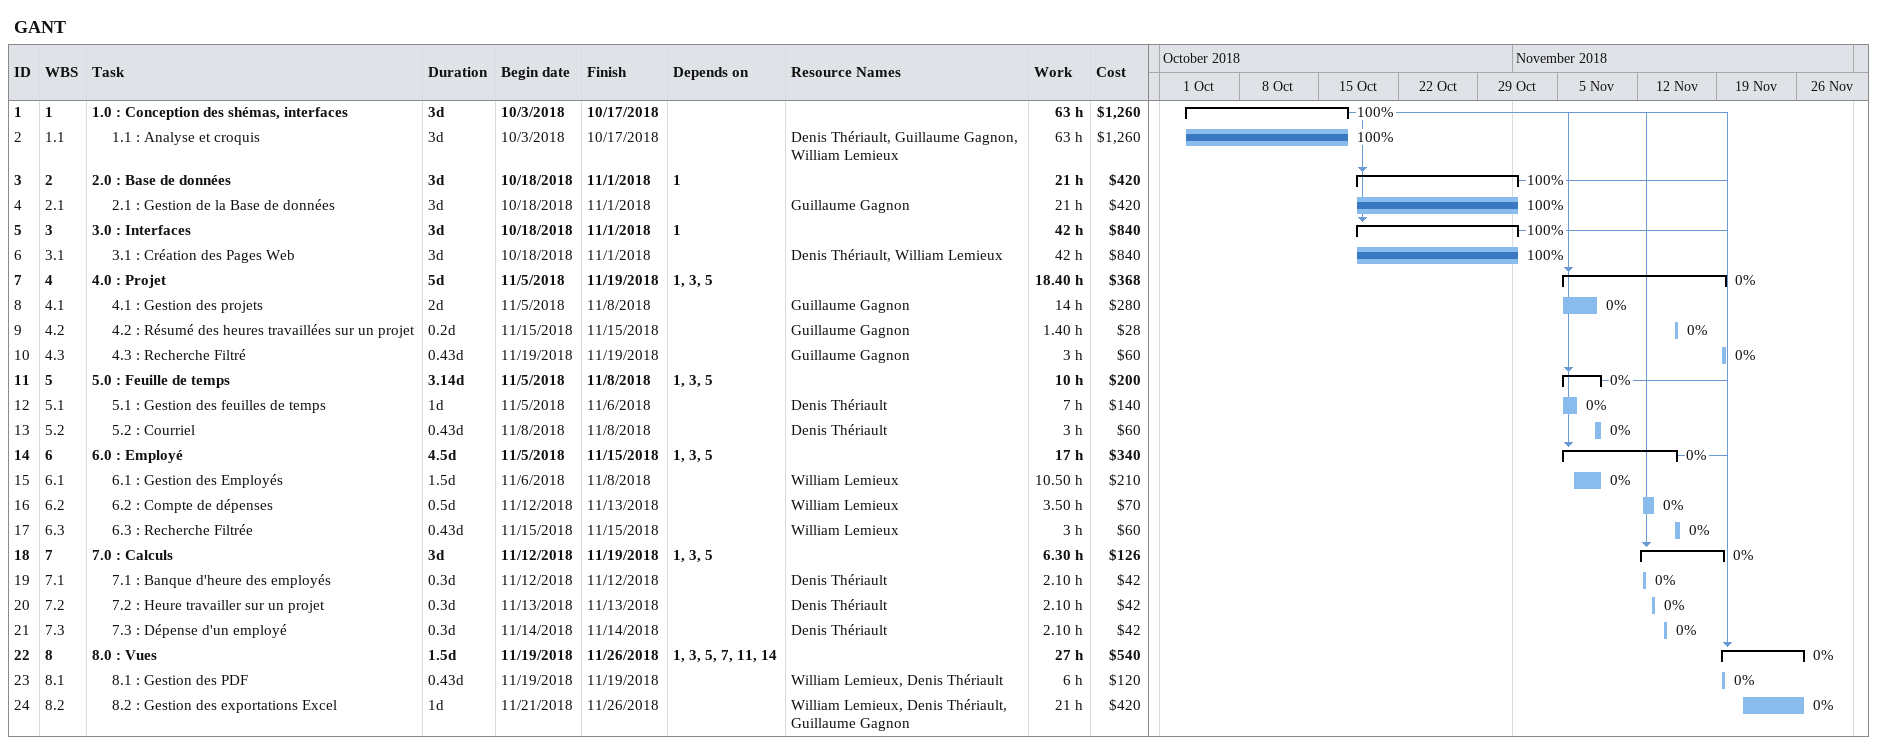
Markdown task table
GANT

| ID | WBS | Task | Duration | Start | Finish | Predecessors | Resources | % complete | Work (h) | Cost ($) |
|---|---|---|---|---|---|---|---|---|---|---|
| 1 | 1 | **1.0 : Conception des shémas, interfaces** | 3d | 2018-10-03 | 2018-10-17 |  |  | 100 | 63 | 1260 |
| 2 | 1.1 | 1.1 : Analyse et croquis | 3d | 2018-10-03 | 2018-10-17 |  | Denis Thériault, Guillaume Gagnon, William Lemieux | 100 | 63 | 1260 |
| 3 | 2 | **2.0 : Base de données** | 3d | 2018-10-18 | 2018-11-01 | 1 |  | 100 | 21 | 420 |
| 4 | 2.1 | 2.1 : Gestion de la Base de données | 3d | 2018-10-18 | 2018-11-01 |  | Guillaume Gagnon | 100 | 21 | 420 |
| 5 | 3 | **3.0 : Interfaces** | 3d | 2018-10-18 | 2018-11-01 | 1 |  | 100 | 42 | 840 |
| 6 | 3.1 | 3.1 : Création des Pages Web | 3d | 2018-10-18 | 2018-11-01 |  | Denis Thériault, William Lemieux | 100 | 42 | 840 |
| 7 | 4 | **4.0 : Projet** | 5d | 2018-11-05 | 2018-11-19 | 1, 3, 5 |  | 0 | 18.40 | 368 |
| 8 | 4.1 | 4.1 : Gestion des projets | 2d | 2018-11-05 | 2018-11-08 |  | Guillaume Gagnon | 0 | 14 | 280 |
| 9 | 4.2 | 4.2 : Résumé des heures travaillées sur un projet | 0.2d | 2018-11-15 | 2018-11-15 |  | Guillaume Gagnon | 0 | 1.40 | 28 |
| 10 | 4.3 | 4.3 : Recherche Filtré | 0.43d | 2018-11-19 | 2018-11-19 |  | Guillaume Gagnon | 0 | 3 | 60 |
| 11 | 5 | **5.0 : Feuille de temps** | 3.14d | 2018-11-05 | 2018-11-08 | 1, 3, 5 |  | 0 | 10 | 200 |
| 12 | 5.1 | 5.1 : Gestion des feuilles de temps | 1d | 2018-11-05 | 2018-11-06 |  | Denis Thériault | 0 | 7 | 140 |
| 13 | 5.2 | 5.2 : Courriel | 0.43d | 2018-11-08 | 2018-11-08 |  | Denis Thériault | 0 | 3 | 60 |
| 14 | 6 | **6.0 : Employé** | 4.5d | 2018-11-05 | 2018-11-15 | 1, 3, 5 |  | 0 | 17 | 340 |
| 15 | 6.1 | 6.1 : Gestion des Employés | 1.5d | 2018-11-06 | 2018-11-08 |  | William Lemieux | 0 | 10.50 | 210 |
| 16 | 6.2 | 6.2 : Compte de dépenses | 0.5d | 2018-11-12 | 2018-11-13 |  | William Lemieux | 0 | 3.50 | 70 |
| 17 | 6.3 | 6.3 : Recherche Filtrée | 0.43d | 2018-11-15 | 2018-11-15 |  | William Lemieux | 0 | 3 | 60 |
| 18 | 7 | **7.0 : Calculs** | 3d | 2018-11-12 | 2018-11-19 | 1, 3, 5 |  | 0 | 6.30 | 126 |
| 19 | 7.1 | 7.1 : Banque d'heure des employés | 0.3d | 2018-11-12 | 2018-11-12 |  | Denis Thériault | 0 | 2.10 | 42 |
| 20 | 7.2 | 7.2 : Heure travailler sur un projet | 0.3d | 2018-11-13 | 2018-11-13 |  | Denis Thériault | 0 | 2.10 | 42 |
| 21 | 7.3 | 7.3 : Dépense d'un employé | 0.3d | 2018-11-14 | 2018-11-14 |  | Denis Thériault | 0 | 2.10 | 42 |
| 22 | 8 | **8.0 : Vues** | 1.5d | 2018-11-19 | 2018-11-26 | 1, 3, 5, 7, 11, 14 |  | 0 | 27 | 540 |
| 23 | 8.1 | 8.1 : Gestion des PDF | 0.43d | 2018-11-19 | 2018-11-19 |  | William Lemieux, Denis Thériault | 0 | 6 | 120 |
| 24 | 8.2 | 8.2 : Gestion des exportations Excel | 1d | 2018-11-21 | 2018-11-26 |  | William Lemieux, Denis Thériault, Guillaume Gagnon | 0 | 21 | 420 |
